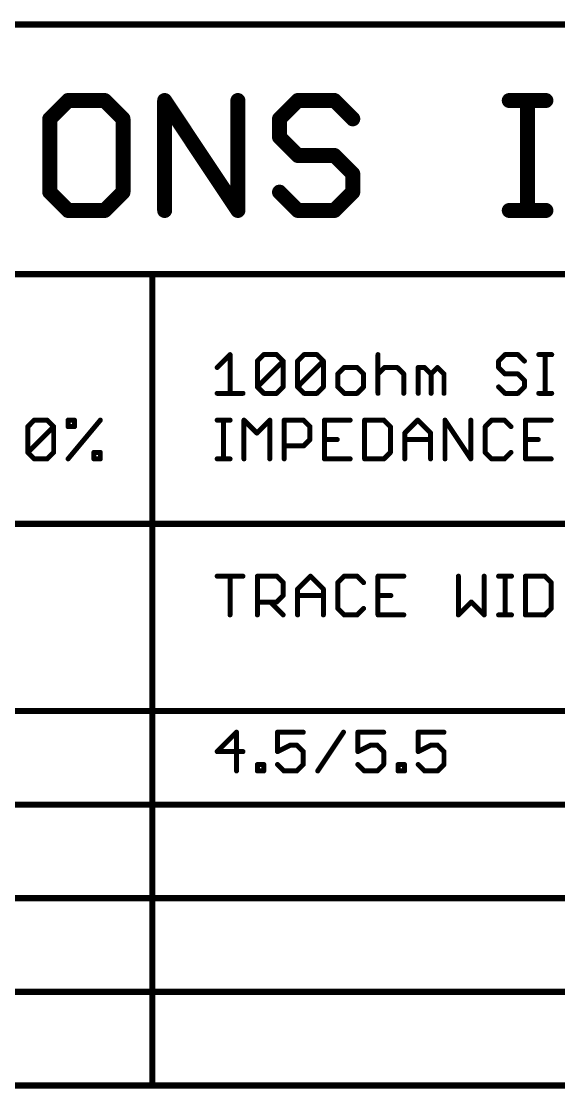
# Model space of a CAD drawing. Extents: x -51 to 158, y -52 to 51.
# Drawn here: x 133.22 to 144.16, y -50.23 to -28.51 of the extents above; entities that cross this region are included whole.
import ezdxf

# ---------------------------------------------------------------- set-up
doc = ezdxf.new("R2010")
doc.units = 0
doc.layers.add('25', color=253, linetype='CONTINUOUS')

msp = doc.modelspace()

# ---------------------------------------------------------------- linework, layer by layer
at = {"layer": '25'}
for points, const_width in [([(63.5, -28.575), (157.48, -28.575)], 0.127), ([(134.1754, -30.1225), (133.8025, -30.4953)], 0.3048), ([(134.9211, -30.1225), (134.1754, -30.1225)], 0.3048), ([(135.2939, -30.4953), (134.9211, -30.1225)], 0.3048), ([(136.1413, -32.3596), (136.1413, -30.1225)], 0.3048), ([(136.1413, -30.1225), (137.6327, -32.3596)], 0.3048), ([(137.6327, -32.3596), (137.6327, -30.1225)], 0.3048), ([(138.853, -30.1225), (138.4801, -30.4953)], 0.3048), ([(139.5987, -30.1225), (138.853, -30.1225)], 0.3048), ([(139.9715, -30.4953), (139.5987, -30.1225)], 0.3048), ([(143.1577, -30.1225), (143.9034, -30.1225)], 0.3048), ([(143.5306, -32.3596), (143.5306, -30.1225)], 0.3048), ([(133.8025, -30.4953), (133.8025, -31.9868)], 0.3048), ([(135.2939, -31.9868), (135.2939, -30.4953)], 0.3048), ([(138.4801, -30.4953), (138.4801, -30.8682)], 0.3048), ([(138.4801, -30.8682), (138.853, -31.241)], 0.3048), ([(138.853, -31.241), (139.5987, -31.241)], 0.3048), ([(139.5987, -31.241), (139.9715, -31.6139)], 0.3048), ([(139.9715, -31.6139), (139.9715, -31.9868)], 0.3048), ([(133.8025, -31.9868), (134.1754, -32.3596)], 0.3048), ([(134.9211, -32.3596), (135.2939, -31.9868)], 0.3048), ([(138.853, -32.3596), (138.4801, -31.9868)], 0.3048), ([(139.9715, -31.9868), (139.5987, -32.3596)], 0.3048), ([(134.1754, -32.3596), (134.9211, -32.3596)], 0.3048), ([(139.5987, -32.3596), (138.853, -32.3596)], 0.3048), ([(143.1577, -32.3596), (143.9034, -32.3596)], 0.3048), ([(113.665, -33.655), (135.89, -33.655)], 0.127), ([(135.89, -33.655), (157.48, -33.655)], 0.127), ([(135.89, -33.655), (135.89, -50.165)], 0.127), ([(137.2108, -35.5553), (137.4735, -35.2926)], 0.1016), ([(137.4735, -35.2926), (137.4735, -36.0807)], 0.1016), ([(138.0294, -35.424), (138.1607, -35.2926)], 0.1016), ([(138.0294, -35.9494), (138.0294, -35.424)], 0.1016), ([(138.0294, -35.9494), (138.5548, -35.424)], 0.1016), ([(138.1607, -35.2926), (138.4234, -35.2926)], 0.1016), ([(138.4234, -35.2926), (138.5548, -35.424)], 0.1016), ([(138.5548, -35.424), (138.5548, -35.9494)], 0.1016), ([(138.848, -35.424), (138.9793, -35.2926)], 0.1016), ([(138.848, -35.9494), (138.848, -35.424)], 0.1016), ([(138.848, -35.9494), (139.3733, -35.424)], 0.1016), ([(138.9793, -35.2926), (139.242, -35.2926)], 0.1016), ([(139.242, -35.2926), (139.3733, -35.424)], 0.1016), ([(139.3733, -35.424), (139.3733, -35.9494)], 0.1016), ([(140.4851, -35.2926), (140.4851, -36.0807)], 0.1016), ([(143.0722, -35.2926), (142.9408, -35.424)], 0.1016), ([(142.9408, -35.424), (142.9408, -35.5553)], 0.1016), ([(143.3349, -35.2926), (143.0722, -35.2926)], 0.1016), ([(143.4662, -35.424), (143.3349, -35.2926)], 0.1016), ([(143.7594, -35.2926), (144.0221, -35.2926)], 0.1016), ([(143.8908, -36.0807), (143.8908, -35.2926)], 0.1016), ([(139.7979, -35.5553), (139.6665, -35.6867)], 0.1016), ([(140.0606, -35.5553), (139.7979, -35.5553)], 0.1016), ([(140.1919, -35.6867), (140.0606, -35.5553)], 0.1016), ([(140.4851, -35.6867), (140.6165, -35.5553)], 0.1016), ([(140.6165, -35.5553), (140.8791, -35.5553)], 0.1016), ([(140.8791, -35.5553), (141.0105, -35.6867)], 0.1016), ([(141.3037, -36.0807), (141.3037, -35.5553)], 0.1016), ([(141.3037, -35.5553), (141.435, -35.5553)], 0.1016), ([(141.435, -35.5553), (141.5664, -35.6867)], 0.1016), ([(141.5664, -35.6867), (141.6977, -35.5553)], 0.1016), ([(141.6977, -35.5553), (141.8291, -35.6867)], 0.1016), ([(142.9408, -35.5553), (143.0722, -35.6867)], 0.1016), ([(139.6665, -35.6867), (139.6665, -35.9494)], 0.1016), ([(140.1919, -35.9494), (140.1919, -35.6867)], 0.1016), ([(141.0105, -35.6867), (141.0105, -36.0807)], 0.1016), ([(141.5664, -35.6867), (141.5664, -36.0807)], 0.1016), ([(141.8291, -35.6867), (141.8291, -36.0807)], 0.1016), ([(143.0722, -35.6867), (143.3349, -35.6867)], 0.1016), ([(143.3349, -35.6867), (143.4662, -35.818)], 0.1016), ([(143.4662, -35.818), (143.4662, -35.9494)], 0.1016), ([(137.2108, -36.0807), (137.7362, -36.0807)], 0.1016), ([(138.1607, -36.0807), (138.0294, -35.9494)], 0.1016), ([(138.4234, -36.0807), (138.1607, -36.0807)], 0.1016), ([(138.5548, -35.9494), (138.4234, -36.0807)], 0.1016), ([(138.9793, -36.0807), (138.848, -35.9494)], 0.1016), ([(139.242, -36.0807), (138.9793, -36.0807)], 0.1016), ([(139.3733, -35.9494), (139.242, -36.0807)], 0.1016), ([(139.6665, -35.9494), (139.7979, -36.0807)], 0.1016), ([(139.7979, -36.0807), (140.0606, -36.0807)], 0.1016), ([(140.0606, -36.0807), (140.1919, -35.9494)], 0.1016), ([(143.0722, -36.0807), (142.9408, -35.9494)], 0.1016), ([(143.3349, -36.0807), (143.0722, -36.0807)], 0.1016), ([(143.4662, -35.9494), (143.3349, -36.0807)], 0.1016), ([(143.7594, -36.0807), (144.0221, -36.0807)], 0.1016), ([(133.3567, -36.7575), (133.488, -36.6261)], 0.1016), ([(133.488, -36.6261), (133.7507, -36.6261)], 0.1016), ([(133.7507, -36.6261), (133.882, -36.7575)], 0.1016), ([(134.1752, -36.6261), (134.3066, -36.6261)], 0.1016), ([(134.1752, -36.7575), (134.1752, -36.6261)], 0.1016), ([(134.1752, -37.4142), (134.832, -36.6261)], 0.1016), ([(134.3066, -36.6261), (134.3066, -36.7575)], 0.1016), ([(137.2108, -36.6261), (137.4735, -36.6261)], 0.1016), ([(137.3421, -37.4142), (137.3421, -36.6261)], 0.1016), ([(137.7565, -37.4142), (137.7565, -36.6261)], 0.1016), ([(137.7565, -36.6261), (138.0192, -36.8888)], 0.1016), ([(138.0192, -36.8888), (138.2819, -36.6261)], 0.1016), ([(138.2819, -36.6261), (138.2819, -37.4142)], 0.1016), ([(138.5751, -37.4142), (138.5751, -36.6261)], 0.1016), ([(138.5751, -36.6261), (138.9691, -36.6261)], 0.1016), ([(138.9691, -36.6261), (139.1005, -36.7575)], 0.1016), ([(139.9191, -36.6261), (139.3937, -36.6261)], 0.1016), ([(139.3937, -36.6261), (139.3937, -37.4142)], 0.1016), ([(140.2123, -36.6261), (140.2123, -37.4142)], 0.1016), ([(140.6063, -36.6261), (140.2123, -36.6261)], 0.1016), ([(140.7376, -36.7575), (140.6063, -36.6261)], 0.1016), ([(141.0308, -36.8888), (141.2935, -36.6261)], 0.1016), ([(141.2935, -36.6261), (141.5562, -36.8888)], 0.1016), ([(141.8494, -37.4142), (141.8494, -36.6261)], 0.1016), ([(141.8494, -36.6261), (142.3748, -37.4142)], 0.1016), ([(142.3748, -37.4142), (142.3748, -36.6261)], 0.1016), ([(142.7993, -36.6261), (142.668, -36.7575)], 0.1016), ([(143.062, -36.6261), (142.7993, -36.6261)], 0.1016), ([(143.1934, -36.7575), (143.062, -36.6261)], 0.1016), ([(144.0119, -36.6261), (143.4866, -36.6261)], 0.1016), ([(143.4866, -36.6261), (143.4866, -37.4142)], 0.1016), ([(133.3567, -37.2829), (133.3567, -36.7575)], 0.1016), ([(133.3567, -37.2829), (133.882, -36.7575)], 0.1016), ([(133.882, -36.7575), (133.882, -37.2829)], 0.1016), ([(134.3066, -36.7575), (134.1752, -36.7575)], 0.1016), ([(139.1005, -36.7575), (139.1005, -37.0202)], 0.1016), ([(140.7376, -37.2829), (140.7376, -36.7575)], 0.1016), ([(141.0308, -37.4142), (141.0308, -36.8888)], 0.1016), ([(141.5562, -36.8888), (141.5562, -37.4142)], 0.1016), ([(142.668, -36.7575), (142.668, -37.2829)], 0.1016), ([(138.9691, -37.1515), (138.5751, -37.1515)], 0.1016), ([(139.1005, -37.0202), (138.9691, -37.1515)], 0.1016), ([(139.3937, -37.0202), (139.6564, -37.0202)], 0.1016), ([(141.0308, -37.0202), (141.5562, -37.0202)], 0.1016), ([(143.4866, -37.0202), (143.7493, -37.0202)], 0.1016), ([(133.488, -37.4142), (133.3567, -37.2829)], 0.1016), ([(133.882, -37.2829), (133.7507, -37.4142)], 0.1016), ([(134.7006, -37.4142), (134.7006, -37.2829)], 0.1016), ([(134.7006, -37.2829), (134.832, -37.2829)], 0.1016), ([(134.832, -37.2829), (134.832, -37.4142)], 0.1016), ([(140.6063, -37.4142), (140.7376, -37.2829)], 0.1016), ([(142.668, -37.2829), (142.7993, -37.4142)], 0.1016), ([(143.062, -37.4142), (143.1934, -37.2829)], 0.1016), ([(133.7507, -37.4142), (133.488, -37.4142)], 0.1016), ([(134.832, -37.4142), (134.7006, -37.4142)], 0.1016), ([(137.2108, -37.4142), (137.4735, -37.4142)], 0.1016), ([(139.3937, -37.4142), (139.9191, -37.4142)], 0.1016), ([(140.2123, -37.4142), (140.6063, -37.4142)], 0.1016), ([(142.7993, -37.4142), (143.062, -37.4142)], 0.1016), ([(143.4866, -37.4142), (144.0119, -37.4142)], 0.1016), ([(78.105, -38.735), (157.48, -38.735)], 0.127), ([(137.2108, -39.8011), (137.7362, -39.8011)], 0.1016), ([(137.4735, -40.5892), (137.4735, -39.8011)], 0.1016), ([(138.0294, -40.5892), (138.0294, -39.8011)], 0.1016), ([(138.0294, -39.8011), (138.4234, -39.8011)], 0.1016), ([(138.4234, -39.8011), (138.5548, -39.9325)], 0.1016), ([(138.5548, -39.9325), (138.5548, -40.1952)], 0.1016), ([(138.848, -40.0638), (139.1106, -39.8011)], 0.1016), ([(139.1106, -39.8011), (139.3733, -40.0638)], 0.1016), ([(139.7979, -39.8011), (139.6665, -39.9325)], 0.1016), ([(139.6665, -39.9325), (139.6665, -40.4579)], 0.1016), ([(140.0606, -39.8011), (139.7979, -39.8011)], 0.1016), ([(140.1919, -39.9325), (140.0606, -39.8011)], 0.1016), ([(141.0105, -39.8011), (140.4851, -39.8011)], 0.1016), ([(140.4851, -39.8011), (140.4851, -40.5892)], 0.1016), ([(142.1223, -39.8011), (142.1223, -40.5892)], 0.1016), ([(142.6476, -40.5892), (142.6476, -39.8011)], 0.1016), ([(142.9408, -39.8011), (143.2035, -39.8011)], 0.1016), ([(143.0722, -40.5892), (143.0722, -39.8011)], 0.1016), ([(143.4866, -39.8011), (143.4866, -40.5892)], 0.1016), ([(143.8806, -39.8011), (143.4866, -39.8011)], 0.1016), ([(144.0119, -39.9325), (143.8806, -39.8011)], 0.1016), ([(144.0119, -40.4579), (144.0119, -39.9325)], 0.1016), ([(138.5548, -40.1952), (138.4234, -40.3265)], 0.1016), ([(138.848, -40.5892), (138.848, -40.0638)], 0.1016), ([(138.848, -40.1952), (139.3733, -40.1952)], 0.1016), ([(139.3733, -40.0638), (139.3733, -40.5892)], 0.1016), ([(140.4851, -40.1952), (140.7478, -40.1952)], 0.1016), ([(138.4234, -40.3265), (138.0294, -40.3265)], 0.1016), ([(138.2921, -40.3265), (138.5548, -40.5892)], 0.1016), ([(142.1223, -40.5892), (142.385, -40.3265)], 0.1016), ([(142.385, -40.3265), (142.6476, -40.5892)], 0.1016), ([(139.6665, -40.4579), (139.7979, -40.5892)], 0.1016), ([(139.7979, -40.5892), (140.0606, -40.5892)], 0.1016), ([(140.0606, -40.5892), (140.1919, -40.4579)], 0.1016), ([(140.4851, -40.5892), (141.0105, -40.5892)], 0.1016), ([(142.9408, -40.5892), (143.2035, -40.5892)], 0.1016), ([(143.4866, -40.5892), (143.8806, -40.5892)], 0.1016), ([(143.8806, -40.5892), (144.0119, -40.4579)], 0.1016), ([(63.5, -42.545), (157.48, -42.545)], 0.127), ([(137.6048, -42.9761), (137.2108, -43.3702)], 0.1016), ([(137.6048, -43.7642), (137.6048, -42.9761)], 0.1016), ([(138.964, -42.9761), (138.4387, -42.9761)], 0.1016), ([(138.4387, -42.9761), (138.4387, -43.3702)], 0.1016), ([(139.2572, -43.7642), (139.7826, -42.9761)], 0.1016), ([(140.6012, -42.9761), (140.0758, -42.9761)], 0.1016), ([(140.0758, -42.9761), (140.0758, -43.3702)], 0.1016), ([(141.8291, -42.9761), (141.3037, -42.9761)], 0.1016), ([(141.3037, -42.9761), (141.3037, -43.3702)], 0.1016), ([(138.4387, -43.3702), (138.7014, -43.2388)], 0.1016), ([(138.7014, -43.2388), (138.8327, -43.2388)], 0.1016), ([(138.8327, -43.2388), (138.964, -43.3702)], 0.1016), ([(140.0758, -43.3702), (140.3385, -43.2388)], 0.1016), ([(140.3385, -43.2388), (140.4699, -43.2388)], 0.1016), ([(140.4699, -43.2388), (140.6012, -43.3702)], 0.1016), ([(141.3037, -43.3702), (141.5664, -43.2388)], 0.1016), ([(141.5664, -43.2388), (141.6977, -43.2388)], 0.1016), ([(141.6977, -43.2388), (141.8291, -43.3702)], 0.1016), ([(137.2108, -43.3702), (137.7362, -43.3702)], 0.1016), ([(138.964, -43.3702), (138.964, -43.6329)], 0.1016), ([(140.6012, -43.3702), (140.6012, -43.6329)], 0.1016), ([(141.8291, -43.3702), (141.8291, -43.6329)], 0.1016), ([(138.0294, -43.7642), (138.0294, -43.6329)], 0.1016), ([(138.0294, -43.6329), (138.1607, -43.6329)], 0.1016), ([(138.1607, -43.6329), (138.1607, -43.7642)], 0.1016), ([(138.57, -43.7642), (138.4387, -43.6329)], 0.1016), ([(138.964, -43.6329), (138.8327, -43.7642)], 0.1016), ([(140.2072, -43.7642), (140.0758, -43.6329)], 0.1016), ([(140.6012, -43.6329), (140.4699, -43.7642)], 0.1016), ([(140.8944, -43.7642), (140.8944, -43.6329)], 0.1016), ([(140.8944, -43.6329), (141.0257, -43.6329)], 0.1016), ([(141.0257, -43.6329), (141.0257, -43.7642)], 0.1016), ([(141.435, -43.7642), (141.3037, -43.6329)], 0.1016), ([(141.8291, -43.6329), (141.6977, -43.7642)], 0.1016), ([(138.1607, -43.7642), (138.0294, -43.7642)], 0.1016), ([(138.8327, -43.7642), (138.57, -43.7642)], 0.1016), ([(140.4699, -43.7642), (140.2072, -43.7642)], 0.1016), ([(141.0257, -43.7642), (140.8944, -43.7642)], 0.1016), ([(141.6977, -43.7642), (141.435, -43.7642)], 0.1016), ([(63.5, -44.45), (157.48, -44.45)], 0.127), ([(63.5, -46.355), (157.48, -46.355)], 0.127), ([(63.5, -48.26), (157.48, -48.26)], 0.127), ([(135.89, -50.165), (113.665, -50.165)], 0.127), ([(157.48, -50.165), (135.89, -50.165)], 0.127)]:
    msp.add_lwpolyline(points, dxfattribs=dict(at, const_width=const_width))
for points, const_width in [([(134.1754, -30.0463, 1), (134.1754, -30.1987)], 0.1524), ([(134.2292, -30.1764, 1), (134.1215, -30.0686)], 0.1524), ([(134.9749, -30.0686, 1), (134.8672, -30.1764)], 0.1524), ([(134.9211, -30.1987, 1), (134.9211, -30.0463)], 0.1524), ([(136.2175, -30.1225, 1), (136.0651, -30.1225)], 0.1524), ([(136.2047, -30.0802, 1), (136.0779, -30.1648)], 0.1524), ([(137.7089, -30.1225, 1), (137.5565, -30.1225)], 0.1524), ([(138.853, -30.0463, 1), (138.853, -30.1987)], 0.1524), ([(138.9068, -30.1764, 1), (138.7991, -30.0686)], 0.1524), ([(139.6525, -30.0686, 1), (139.5448, -30.1764)], 0.1524), ([(139.5987, -30.1987, 1), (139.5987, -30.0463)], 0.1524), ([(143.1577, -30.0463, 1), (143.1577, -30.1987)], 0.1524), ([(143.6068, -30.1225, 1), (143.4544, -30.1225)], 0.1524), ([(143.9034, -30.1987, 1), (143.9034, -30.0463)], 0.1524), ([(133.8787, -30.4953, 1), (133.7263, -30.4953)], 0.1524), ([(133.7486, -30.4415, 1), (133.8564, -30.5492)], 0.1524), ([(135.3701, -30.4953, 1), (135.2177, -30.4953)], 0.1524), ([(135.24, -30.5492, 1), (135.3478, -30.4415)], 0.1524), ([(138.5563, -30.4953, 1), (138.4039, -30.4953)], 0.1524), ([(138.4262, -30.4415, 1), (138.534, -30.5492)], 0.1524), ([(139.9176, -30.5492, 1), (140.0254, -30.4415)], 0.1524), ([(138.534, -30.8143, 1), (138.4262, -30.9221)], 0.1524), ([(138.4039, -30.8682, 1), (138.5563, -30.8682)], 0.1524), ([(138.853, -31.1648, 1), (138.853, -31.3172)], 0.1524), ([(138.7991, -31.2949, 1), (138.9068, -31.1872)], 0.1524), ([(139.6525, -31.1872, 1), (139.5448, -31.2949)], 0.1524), ([(139.5987, -31.3172, 1), (139.5987, -31.1648)], 0.1524), ([(140.0477, -31.6139, 1), (139.8953, -31.6139)], 0.1524), ([(139.9176, -31.6678, 1), (140.0254, -31.56)], 0.1524), ([(133.8564, -31.9329, 1), (133.7486, -32.0406)], 0.1524), ([(133.7263, -31.9868, 1), (133.8787, -31.9868)], 0.1524), ([(135.2177, -31.9868, 1), (135.3701, -31.9868)], 0.1524), ([(135.3478, -32.0406, 1), (135.24, -31.9329)], 0.1524), ([(138.534, -31.9329, 1), (138.4262, -32.0406)], 0.1524), ([(139.8953, -31.9868, 1), (140.0477, -31.9868)], 0.1524), ([(140.0254, -32.0406, 1), (139.9176, -31.9329)], 0.1524), ([(134.1754, -32.2834, 1), (134.1754, -32.4358)], 0.1524), ([(134.1215, -32.4135, 1), (134.2292, -32.3057)], 0.1524), ([(134.8672, -32.3057, 1), (134.9749, -32.4135)], 0.1524), ([(134.9211, -32.4358, 1), (134.9211, -32.2834)], 0.1524), ([(136.0651, -32.3596, 1), (136.2175, -32.3596)], 0.1524), ([(137.5565, -32.3596, 1), (137.7089, -32.3596)], 0.1524), ([(137.5693, -32.4019, 1), (137.6961, -32.3173)], 0.1524), ([(138.853, -32.2834, 1), (138.853, -32.4358)], 0.1524), ([(138.7991, -32.4135, 1), (138.9068, -32.3057)], 0.1524), ([(139.5448, -32.3057, 1), (139.6525, -32.4135)], 0.1524), ([(139.5987, -32.4358, 1), (139.5987, -32.2834)], 0.1524), ([(143.1577, -32.2834, 1), (143.1577, -32.4358)], 0.1524), ([(143.4544, -32.3596, 1), (143.6068, -32.3596)], 0.1524), ([(143.9034, -32.4358, 1), (143.9034, -32.2834)], 0.1524), ([(135.89, -33.6232, 1), (135.89, -33.6868)], 0.0635), ([(135.9218, -33.655, 1), (135.8583, -33.655)], 0.0635), ([(135.89, -33.6868, 1), (135.89, -33.6232)], 0.0635), ([(137.4989, -35.2926, 1), (137.4481, -35.2926)], 0.0508), ([(137.4915, -35.3106, 1), (137.4555, -35.2747)], 0.0508), ([(138.0548, -35.424, 1), (138.004, -35.424)], 0.0508), ([(138.0114, -35.406, 1), (138.0473, -35.4419)], 0.0508), ([(138.1607, -35.2672, 1), (138.1607, -35.318)], 0.0508), ([(138.1787, -35.3106, 1), (138.1428, -35.2747)], 0.0508), ([(138.4414, -35.2747, 1), (138.4055, -35.3106)], 0.0508), ([(138.4234, -35.318, 1), (138.4234, -35.2672)], 0.0508), ([(138.5802, -35.424, 1), (138.5294, -35.424)], 0.0508), ([(138.5727, -35.4419, 1), (138.5368, -35.406)], 0.0508), ([(138.5368, -35.4419, 1), (138.5727, -35.406)], 0.0508), ([(138.8734, -35.424, 1), (138.8226, -35.424)], 0.0508), ([(138.83, -35.406, 1), (138.8659, -35.4419)], 0.0508), ([(138.9793, -35.2672, 1), (138.9793, -35.318)], 0.0508), ([(138.9973, -35.3106, 1), (138.9613, -35.2747)], 0.0508), ([(139.26, -35.2747, 1), (139.224, -35.3106)], 0.0508), ([(139.242, -35.318, 1), (139.242, -35.2672)], 0.0508), ([(139.3987, -35.424, 1), (139.3479, -35.424)], 0.0508), ([(139.3913, -35.4419, 1), (139.3554, -35.406)], 0.0508), ([(139.3554, -35.4419, 1), (139.3913, -35.406)], 0.0508), ([(140.5105, -35.2926, 1), (140.4597, -35.2926)], 0.0508), ([(142.9662, -35.424, 1), (142.9154, -35.424)], 0.0508), ([(142.9229, -35.406, 1), (142.9588, -35.4419)], 0.0508), ([(143.0722, -35.2672, 1), (143.0722, -35.318)], 0.0508), ([(143.0902, -35.3106, 1), (143.0542, -35.2747)], 0.0508), ([(143.3528, -35.2747, 1), (143.3169, -35.3106)], 0.0508), ([(143.3349, -35.318, 1), (143.3349, -35.2672)], 0.0508), ([(143.4483, -35.4419, 1), (143.4842, -35.406)], 0.0508), ([(143.7594, -35.2672, 1), (143.7594, -35.318)], 0.0508), ([(143.9162, -35.2926, 1), (143.8654, -35.2926)], 0.0508), ([(144.0221, -35.318, 1), (144.0221, -35.2672)], 0.0508), ([(137.1928, -35.5374, 1), (137.2288, -35.5733)], 0.0508), ([(139.7979, -35.5299, 1), (139.7979, -35.5807)], 0.0508), ([(139.8158, -35.5733, 1), (139.7799, -35.5374)], 0.0508), ([(140.0785, -35.5374, 1), (140.0426, -35.5733)], 0.0508), ([(140.0606, -35.5807, 1), (140.0606, -35.5299)], 0.0508), ([(140.6165, -35.5299, 1), (140.6165, -35.5807)], 0.0508), ([(140.6344, -35.5733, 1), (140.5985, -35.5374)], 0.0508), ([(140.8971, -35.5374, 1), (140.8612, -35.5733)], 0.0508), ([(140.8791, -35.5807, 1), (140.8791, -35.5299)], 0.0508), ([(141.3291, -35.5553, 1), (141.2783, -35.5553)], 0.0508), ([(141.3037, -35.5299, 1), (141.3037, -35.5807)], 0.0508), ([(141.453, -35.5374, 1), (141.4171, -35.5733)], 0.0508), ([(141.435, -35.5807, 1), (141.435, -35.5299)], 0.0508), ([(141.7157, -35.5374, 1), (141.6798, -35.5733)], 0.0508), ([(141.7157, -35.5733, 1), (141.6798, -35.5374)], 0.0508), ([(142.9154, -35.5553, 1), (142.9662, -35.5553)], 0.0508), ([(142.9588, -35.5374, 1), (142.9229, -35.5733)], 0.0508), ([(139.6919, -35.6867, 1), (139.6411, -35.6867)], 0.0508), ([(139.6486, -35.6687, 1), (139.6845, -35.7046)], 0.0508), ([(140.2173, -35.6867, 1), (140.1665, -35.6867)], 0.0508), ([(140.174, -35.7046, 1), (140.2099, -35.6687)], 0.0508), ([(140.4672, -35.6687, 1), (140.5031, -35.7046)], 0.0508), ([(141.0359, -35.6867, 1), (140.9851, -35.6867)], 0.0508), ([(140.9925, -35.7046, 1), (141.0285, -35.6687)], 0.0508), ([(141.5918, -35.6867, 1), (141.541, -35.6867)], 0.0508), ([(141.5484, -35.6687, 1), (141.5843, -35.7046)], 0.0508), ([(141.5484, -35.7046, 1), (141.5843, -35.6687)], 0.0508), ([(141.8545, -35.6867, 1), (141.8037, -35.6867)], 0.0508), ([(141.8111, -35.7046, 1), (141.847, -35.6687)], 0.0508), ([(143.0722, -35.6613, 1), (143.0722, -35.7121)], 0.0508), ([(143.0542, -35.7046, 1), (143.0902, -35.6687)], 0.0508), ([(143.3528, -35.6687, 1), (143.3169, -35.7046)], 0.0508), ([(143.3349, -35.7121, 1), (143.3349, -35.6613)], 0.0508), ([(143.4916, -35.818, 1), (143.4408, -35.818)], 0.0508), ([(143.4483, -35.836, 1), (143.4842, -35.8)], 0.0508), ([(137.2108, -36.0553, 1), (137.2108, -36.1061)], 0.0508), ([(137.7362, -36.1061, 1), (137.7362, -36.0553)], 0.0508), ([(138.0473, -35.9314, 1), (138.0114, -35.9673)], 0.0508), ([(138.0114, -35.9314, 1), (138.0473, -35.9673)], 0.0508), ([(138.004, -35.9494, 1), (138.0548, -35.9494)], 0.0508), ([(138.1607, -36.0553, 1), (138.1607, -36.1061)], 0.0508), ([(138.1428, -36.0987, 1), (138.1787, -36.0627)], 0.0508), ([(138.4055, -36.0627, 1), (138.4414, -36.0987)], 0.0508), ([(138.4234, -36.1061, 1), (138.4234, -36.0553)], 0.0508), ([(138.5294, -35.9494, 1), (138.5802, -35.9494)], 0.0508), ([(138.5727, -35.9673, 1), (138.5368, -35.9314)], 0.0508), ([(138.8659, -35.9314, 1), (138.83, -35.9673)], 0.0508), ([(138.83, -35.9314, 1), (138.8659, -35.9673)], 0.0508), ([(138.8226, -35.9494, 1), (138.8734, -35.9494)], 0.0508), ([(138.9793, -36.0553, 1), (138.9793, -36.1061)], 0.0508), ([(138.9613, -36.0987, 1), (138.9973, -36.0627)], 0.0508), ([(139.224, -36.0627, 1), (139.26, -36.0987)], 0.0508), ([(139.242, -36.1061, 1), (139.242, -36.0553)], 0.0508), ([(139.3479, -35.9494, 1), (139.3987, -35.9494)], 0.0508), ([(139.3913, -35.9673, 1), (139.3554, -35.9314)], 0.0508), ([(139.6411, -35.9494, 1), (139.6919, -35.9494)], 0.0508), ([(139.6845, -35.9314, 1), (139.6486, -35.9673)], 0.0508), ([(139.7979, -36.0553, 1), (139.7979, -36.1061)], 0.0508), ([(139.7799, -36.0987, 1), (139.8158, -36.0627)], 0.0508), ([(140.0426, -36.0627, 1), (140.0785, -36.0987)], 0.0508), ([(140.0606, -36.1061, 1), (140.0606, -36.0553)], 0.0508), ([(140.1665, -35.9494, 1), (140.2173, -35.9494)], 0.0508), ([(140.2099, -35.9673, 1), (140.174, -35.9314)], 0.0508), ([(142.9588, -35.9314, 1), (142.9229, -35.9673)], 0.0508), ([(143.0722, -36.0553, 1), (143.0722, -36.1061)], 0.0508), ([(143.0542, -36.0987, 1), (143.0902, -36.0627)], 0.0508), ([(143.3169, -36.0627, 1), (143.3528, -36.0987)], 0.0508), ([(143.3349, -36.1061, 1), (143.3349, -36.0553)], 0.0508), ([(143.4408, -35.9494, 1), (143.4916, -35.9494)], 0.0508), ([(143.4842, -35.9673, 1), (143.4483, -35.9314)], 0.0508), ([(143.7594, -36.0553, 1), (143.7594, -36.1061)], 0.0508), ([(144.0221, -36.1061, 1), (144.0221, -36.0553)], 0.0508), ([(137.4481, -36.0807, 1), (137.4989, -36.0807)], 0.0508), ([(140.4597, -36.0807, 1), (140.5105, -36.0807)], 0.0508), ([(140.9851, -36.0807, 1), (141.0359, -36.0807)], 0.0508), ([(141.2783, -36.0807, 1), (141.3291, -36.0807)], 0.0508), ([(141.541, -36.0807, 1), (141.5918, -36.0807)], 0.0508), ([(141.8037, -36.0807, 1), (141.8545, -36.0807)], 0.0508), ([(143.8654, -36.0807, 1), (143.9162, -36.0807)], 0.0508), ([(133.488, -36.6007, 1), (133.488, -36.6515)], 0.0508), ([(133.506, -36.6441, 1), (133.47, -36.6082)], 0.0508), ([(133.7687, -36.6082, 1), (133.7327, -36.6441)], 0.0508), ([(133.7507, -36.6515, 1), (133.7507, -36.6007)], 0.0508), ([(134.1752, -36.6007, 1), (134.1752, -36.6515)], 0.0508), ([(134.2006, -36.6261, 1), (134.1498, -36.6261)], 0.0508), ([(134.332, -36.6261, 1), (134.2812, -36.6261)], 0.0508), ([(134.3066, -36.6515, 1), (134.3066, -36.6007)], 0.0508), ([(134.8515, -36.6424, 1), (134.8124, -36.6099)], 0.0508), ([(137.2108, -36.6007, 1), (137.2108, -36.6515)], 0.0508), ([(137.3675, -36.6261, 1), (137.3167, -36.6261)], 0.0508), ([(137.4735, -36.6515, 1), (137.4735, -36.6007)], 0.0508), ([(137.7819, -36.6261, 1), (137.7311, -36.6261)], 0.0508), ([(137.7745, -36.6082, 1), (137.7386, -36.6441)], 0.0508), ([(138.3073, -36.6261, 1), (138.2565, -36.6261)], 0.0508), ([(138.2999, -36.6441, 1), (138.2639, -36.6082)], 0.0508), ([(138.6005, -36.6261, 1), (138.5497, -36.6261)], 0.0508), ([(138.5751, -36.6007, 1), (138.5751, -36.6515)], 0.0508), ([(138.9871, -36.6082, 1), (138.9512, -36.6441)], 0.0508), ([(138.9691, -36.6515, 1), (138.9691, -36.6007)], 0.0508), ([(139.3937, -36.6007, 1), (139.3937, -36.6515)], 0.0508), ([(139.4191, -36.6261, 1), (139.3683, -36.6261)], 0.0508), ([(139.9191, -36.6515, 1), (139.9191, -36.6007)], 0.0508), ([(140.2377, -36.6261, 1), (140.1869, -36.6261)], 0.0508), ([(140.2123, -36.6007, 1), (140.2123, -36.6515)], 0.0508), ([(140.6242, -36.6082, 1), (140.5883, -36.6441)], 0.0508), ([(140.6063, -36.6515, 1), (140.6063, -36.6007)], 0.0508), ([(141.3115, -36.6082, 1), (141.2756, -36.6441)], 0.0508), ([(141.3115, -36.6441, 1), (141.2756, -36.6082)], 0.0508), ([(141.8748, -36.6261, 1), (141.824, -36.6261)], 0.0508), ([(141.8705, -36.612, 1), (141.8283, -36.6402)], 0.0508), ([(142.4002, -36.6261, 1), (142.3494, -36.6261)], 0.0508), ([(142.7993, -36.6007, 1), (142.7993, -36.6515)], 0.0508), ([(142.8173, -36.6441, 1), (142.7814, -36.6082)], 0.0508), ([(143.08, -36.6082, 1), (143.0441, -36.6441)], 0.0508), ([(143.062, -36.6515, 1), (143.062, -36.6007)], 0.0508), ([(143.4866, -36.6007, 1), (143.4866, -36.6515)], 0.0508), ([(143.512, -36.6261, 1), (143.4612, -36.6261)], 0.0508), ([(144.0119, -36.6515, 1), (144.0119, -36.6007)], 0.0508), ([(133.3821, -36.7575, 1), (133.3313, -36.7575)], 0.0508), ([(133.3387, -36.7395, 1), (133.3746, -36.7754)], 0.0508), ([(133.9074, -36.7575, 1), (133.8566, -36.7575)], 0.0508), ([(133.9, -36.7754, 1), (133.8641, -36.7395)], 0.0508), ([(133.8641, -36.7754, 1), (133.9, -36.7395)], 0.0508), ([(134.1752, -36.7321, 1), (134.1752, -36.7829)], 0.0508), ([(134.1498, -36.7575, 1), (134.2006, -36.7575)], 0.0508), ([(134.2812, -36.7575, 1), (134.332, -36.7575)], 0.0508), ([(134.3066, -36.7829, 1), (134.3066, -36.7321)], 0.0508), ([(138.0012, -36.8709, 1), (138.0372, -36.9068)], 0.0508), ([(138.0012, -36.9068, 1), (138.0372, -36.8709)], 0.0508), ([(139.1259, -36.7575, 1), (139.0751, -36.7575)], 0.0508), ([(139.0825, -36.7754, 1), (139.1184, -36.7395)], 0.0508), ([(140.763, -36.7575, 1), (140.7122, -36.7575)], 0.0508), ([(140.7197, -36.7754, 1), (140.7556, -36.7395)], 0.0508), ([(141.0562, -36.8888, 1), (141.0054, -36.8888)], 0.0508), ([(141.0129, -36.8709, 1), (141.0488, -36.9068)], 0.0508), ([(141.5816, -36.8888, 1), (141.5308, -36.8888)], 0.0508), ([(141.5383, -36.9068, 1), (141.5742, -36.8709)], 0.0508), ([(142.6934, -36.7575, 1), (142.6426, -36.7575)], 0.0508), ([(142.65, -36.7395, 1), (142.6859, -36.7754)], 0.0508), ([(143.1754, -36.7754, 1), (143.2113, -36.7395)], 0.0508), ([(138.5751, -37.1261, 1), (138.5751, -37.1769)], 0.0508), ([(138.9512, -37.1335, 1), (138.9871, -37.1695)], 0.0508), ([(138.9691, -37.1769, 1), (138.9691, -37.1261)], 0.0508), ([(139.0751, -37.0202, 1), (139.1259, -37.0202)], 0.0508), ([(139.1184, -37.0381, 1), (139.0825, -37.0022)], 0.0508), ([(139.3937, -36.9948, 1), (139.3937, -37.0456)], 0.0508), ([(139.6564, -37.0456, 1), (139.6564, -36.9948)], 0.0508), ([(141.0308, -36.9948, 1), (141.0308, -37.0456)], 0.0508), ([(141.5562, -37.0456, 1), (141.5562, -36.9948)], 0.0508), ([(143.4866, -36.9948, 1), (143.4866, -37.0456)], 0.0508), ([(143.7493, -37.0456, 1), (143.7493, -36.9948)], 0.0508), ([(133.3746, -37.2649, 1), (133.3387, -37.3008)], 0.0508), ([(133.3387, -37.2649, 1), (133.3746, -37.3008)], 0.0508), ([(133.3313, -37.2829, 1), (133.3821, -37.2829)], 0.0508), ([(133.8566, -37.2829, 1), (133.9074, -37.2829)], 0.0508), ([(133.9, -37.3008, 1), (133.8641, -37.2649)], 0.0508), ([(134.726, -37.2829, 1), (134.6752, -37.2829)], 0.0508), ([(134.7006, -37.2575, 1), (134.7006, -37.3083)], 0.0508), ([(134.8574, -37.2829, 1), (134.8066, -37.2829)], 0.0508), ([(134.832, -37.3083, 1), (134.832, -37.2575)], 0.0508), ([(140.7122, -37.2829, 1), (140.763, -37.2829)], 0.0508), ([(140.7556, -37.3008, 1), (140.7197, -37.2649)], 0.0508), ([(142.6859, -37.2649, 1), (142.65, -37.3008)], 0.0508), ([(142.6426, -37.2829, 1), (142.6934, -37.2829)], 0.0508), ([(143.2113, -37.3008, 1), (143.1754, -37.2649)], 0.0508), ([(133.488, -37.3888, 1), (133.488, -37.4396)], 0.0508), ([(133.47, -37.4322, 1), (133.506, -37.3962)], 0.0508), ([(133.7327, -37.3962, 1), (133.7687, -37.4322)], 0.0508), ([(133.7507, -37.4396, 1), (133.7507, -37.3888)], 0.0508), ([(134.1557, -37.3979, 1), (134.1948, -37.4305)], 0.0508), ([(134.7006, -37.3888, 1), (134.7006, -37.4396)], 0.0508), ([(134.6752, -37.4142, 1), (134.726, -37.4142)], 0.0508), ([(134.8066, -37.4142, 1), (134.8574, -37.4142)], 0.0508), ([(134.832, -37.4396, 1), (134.832, -37.3888)], 0.0508), ([(137.2108, -37.3888, 1), (137.2108, -37.4396)], 0.0508), ([(137.3167, -37.4142, 1), (137.3675, -37.4142)], 0.0508), ([(137.4735, -37.4396, 1), (137.4735, -37.3888)], 0.0508), ([(137.7311, -37.4142, 1), (137.7819, -37.4142)], 0.0508), ([(138.2565, -37.4142, 1), (138.3073, -37.4142)], 0.0508), ([(138.5497, -37.4142, 1), (138.6005, -37.4142)], 0.0508), ([(139.3937, -37.3888, 1), (139.3937, -37.4396)], 0.0508), ([(139.3683, -37.4142, 1), (139.4191, -37.4142)], 0.0508), ([(139.9191, -37.4396, 1), (139.9191, -37.3888)], 0.0508), ([(140.2123, -37.3888, 1), (140.2123, -37.4396)], 0.0508), ([(140.1869, -37.4142, 1), (140.2377, -37.4142)], 0.0508), ([(140.5883, -37.3962, 1), (140.6242, -37.4322)], 0.0508), ([(140.6063, -37.4396, 1), (140.6063, -37.3888)], 0.0508), ([(141.0054, -37.4142, 1), (141.0562, -37.4142)], 0.0508), ([(141.5308, -37.4142, 1), (141.5816, -37.4142)], 0.0508), ([(141.824, -37.4142, 1), (141.8748, -37.4142)], 0.0508), ([(142.3494, -37.4142, 1), (142.4002, -37.4142)], 0.0508), ([(142.3537, -37.4283, 1), (142.3959, -37.4001)], 0.0508), ([(142.7993, -37.3888, 1), (142.7993, -37.4396)], 0.0508), ([(142.7814, -37.4322, 1), (142.8173, -37.3962)], 0.0508), ([(143.0441, -37.3962, 1), (143.08, -37.4322)], 0.0508), ([(143.062, -37.4396, 1), (143.062, -37.3888)], 0.0508), ([(143.4866, -37.3888, 1), (143.4866, -37.4396)], 0.0508), ([(143.4612, -37.4142, 1), (143.512, -37.4142)], 0.0508), ([(144.0119, -37.4396, 1), (144.0119, -37.3888)], 0.0508), ([(137.2108, -39.7757, 1), (137.2108, -39.8265)], 0.0508), ([(137.4989, -39.8011, 1), (137.4481, -39.8011)], 0.0508), ([(137.7362, -39.8265, 1), (137.7362, -39.7757)], 0.0508), ([(138.0548, -39.8011, 1), (138.004, -39.8011)], 0.0508), ([(138.0294, -39.7757, 1), (138.0294, -39.8265)], 0.0508), ([(138.4414, -39.7832, 1), (138.4055, -39.8191)], 0.0508), ([(138.4234, -39.8265, 1), (138.4234, -39.7757)], 0.0508), ([(138.5802, -39.9325, 1), (138.5294, -39.9325)], 0.0508), ([(138.5368, -39.9504, 1), (138.5727, -39.9145)], 0.0508), ([(139.1286, -39.7832, 1), (139.0927, -39.8191)], 0.0508), ([(139.1286, -39.8191, 1), (139.0927, -39.7832)], 0.0508), ([(139.6919, -39.9325, 1), (139.6411, -39.9325)], 0.0508), ([(139.6486, -39.9145, 1), (139.6845, -39.9504)], 0.0508), ([(139.7979, -39.7757, 1), (139.7979, -39.8265)], 0.0508), ([(139.8158, -39.8191, 1), (139.7799, -39.7832)], 0.0508), ([(140.0785, -39.7832, 1), (140.0426, -39.8191)], 0.0508), ([(140.0606, -39.8265, 1), (140.0606, -39.7757)], 0.0508), ([(140.174, -39.9504, 1), (140.2099, -39.9145)], 0.0508), ([(140.4851, -39.7757, 1), (140.4851, -39.8265)], 0.0508), ([(140.5105, -39.8011, 1), (140.4597, -39.8011)], 0.0508), ([(141.0105, -39.8265, 1), (141.0105, -39.7757)], 0.0508), ([(142.1477, -39.8011, 1), (142.0969, -39.8011)], 0.0508), ([(142.673, -39.8011, 1), (142.6223, -39.8011)], 0.0508), ([(142.9408, -39.7757, 1), (142.9408, -39.8265)], 0.0508), ([(143.0976, -39.8011, 1), (143.0468, -39.8011)], 0.0508), ([(143.2035, -39.8265, 1), (143.2035, -39.7757)], 0.0508), ([(143.512, -39.8011, 1), (143.4612, -39.8011)], 0.0508), ([(143.4866, -39.7757, 1), (143.4866, -39.8265)], 0.0508), ([(143.8986, -39.7832, 1), (143.8626, -39.8191)], 0.0508), ([(143.8806, -39.8265, 1), (143.8806, -39.7757)], 0.0508), ([(144.0373, -39.9325, 1), (143.9865, -39.9325)], 0.0508), ([(143.994, -39.9504, 1), (144.0299, -39.9145)], 0.0508), ([(138.5294, -40.1952, 1), (138.5802, -40.1952)], 0.0508), ([(138.5727, -40.2131, 1), (138.5368, -40.1772)], 0.0508), ([(138.8734, -40.0638, 1), (138.8226, -40.0638)], 0.0508), ([(138.83, -40.0459, 1), (138.8659, -40.0818)], 0.0508), ([(138.848, -40.1698, 1), (138.848, -40.2206)], 0.0508), ([(139.3987, -40.0638, 1), (139.3479, -40.0638)], 0.0508), ([(139.3554, -40.0818, 1), (139.3913, -40.0459)], 0.0508), ([(139.3733, -40.2206, 1), (139.3733, -40.1698)], 0.0508), ([(140.4851, -40.1698, 1), (140.4851, -40.2206)], 0.0508), ([(140.7478, -40.2206, 1), (140.7478, -40.1698)], 0.0508), ([(138.0294, -40.3011, 1), (138.0294, -40.3519)], 0.0508), ([(138.31, -40.3085, 1), (138.2741, -40.3445)], 0.0508), ([(138.4055, -40.3085, 1), (138.4414, -40.3445)], 0.0508), ([(138.4234, -40.3519, 1), (138.4234, -40.3011)], 0.0508), ([(142.4029, -40.3085, 1), (142.367, -40.3445)], 0.0508), ([(142.4029, -40.3445, 1), (142.367, -40.3085)], 0.0508), ([(137.4481, -40.5892, 1), (137.4989, -40.5892)], 0.0508), ([(138.004, -40.5892, 1), (138.0548, -40.5892)], 0.0508), ([(138.5368, -40.6072, 1), (138.5727, -40.5712)], 0.0508), ([(138.8226, -40.5892, 1), (138.8734, -40.5892)], 0.0508), ([(139.3479, -40.5892, 1), (139.3987, -40.5892)], 0.0508), ([(139.6411, -40.4579, 1), (139.6919, -40.4579)], 0.0508), ([(139.6845, -40.4399, 1), (139.6486, -40.4758)], 0.0508), ([(139.7979, -40.5638, 1), (139.7979, -40.6146)], 0.0508), ([(139.7799, -40.6072, 1), (139.8158, -40.5712)], 0.0508), ([(140.0426, -40.5712, 1), (140.0785, -40.6072)], 0.0508), ([(140.0606, -40.6146, 1), (140.0606, -40.5638)], 0.0508), ([(140.2099, -40.4758, 1), (140.174, -40.4399)], 0.0508), ([(140.4851, -40.5638, 1), (140.4851, -40.6146)], 0.0508), ([(140.4597, -40.5892, 1), (140.5105, -40.5892)], 0.0508), ([(141.0105, -40.6146, 1), (141.0105, -40.5638)], 0.0508), ([(142.1043, -40.5712, 1), (142.1402, -40.6072)], 0.0508), ([(142.0969, -40.5892, 1), (142.1477, -40.5892)], 0.0508), ([(142.6223, -40.5892, 1), (142.673, -40.5892)], 0.0508), ([(142.6297, -40.6072, 1), (142.6656, -40.5712)], 0.0508), ([(142.9408, -40.5638, 1), (142.9408, -40.6146)], 0.0508), ([(143.0468, -40.5892, 1), (143.0976, -40.5892)], 0.0508), ([(143.2035, -40.6146, 1), (143.2035, -40.5638)], 0.0508), ([(143.4866, -40.5638, 1), (143.4866, -40.6146)], 0.0508), ([(143.4612, -40.5892, 1), (143.512, -40.5892)], 0.0508), ([(143.8626, -40.5712, 1), (143.8986, -40.6072)], 0.0508), ([(143.8806, -40.6146, 1), (143.8806, -40.5638)], 0.0508), ([(143.9865, -40.4579, 1), (144.0373, -40.4579)], 0.0508), ([(144.0299, -40.4758, 1), (143.994, -40.4399)], 0.0508), ([(137.6302, -42.9761, 1), (137.5794, -42.9761)], 0.0508), ([(137.6228, -42.9941, 1), (137.5869, -42.9582)], 0.0508), ([(138.4387, -42.9507, 1), (138.4387, -43.0015)], 0.0508), ([(138.4641, -42.9761, 1), (138.4133, -42.9761)], 0.0508), ([(138.964, -43.0015, 1), (138.964, -42.9507)], 0.0508), ([(139.8038, -42.9902, 1), (139.7615, -42.962)], 0.0508), ([(140.0758, -42.9507, 1), (140.0758, -43.0015)], 0.0508), ([(140.1012, -42.9761, 1), (140.0504, -42.9761)], 0.0508), ([(140.6012, -43.0015, 1), (140.6012, -42.9507)], 0.0508), ([(141.3037, -42.9507, 1), (141.3037, -43.0015)], 0.0508), ([(141.3291, -42.9761, 1), (141.2783, -42.9761)], 0.0508), ([(141.8291, -43.0015, 1), (141.8291, -42.9507)], 0.0508), ([(138.7014, -43.2134, 1), (138.7014, -43.2642)], 0.0508), ([(138.7127, -43.2615, 1), (138.69, -43.2161)], 0.0508), ([(138.8507, -43.2209, 1), (138.8147, -43.2568)], 0.0508), ([(138.8327, -43.2642, 1), (138.8327, -43.2134)], 0.0508), ([(140.3385, -43.2134, 1), (140.3385, -43.2642)], 0.0508), ([(140.3499, -43.2615, 1), (140.3272, -43.2161)], 0.0508), ([(140.4878, -43.2209, 1), (140.4519, -43.2568)], 0.0508), ([(140.4699, -43.2642, 1), (140.4699, -43.2134)], 0.0508), ([(141.5664, -43.2134, 1), (141.5664, -43.2642)], 0.0508), ([(141.5777, -43.2615, 1), (141.555, -43.2161)], 0.0508), ([(141.7157, -43.2209, 1), (141.6798, -43.2568)], 0.0508), ([(141.6977, -43.2642, 1), (141.6977, -43.2134)], 0.0508), ([(137.2108, -43.3448, 1), (137.2108, -43.3956)], 0.0508), ([(137.1928, -43.3522, 1), (137.2288, -43.3881)], 0.0508), ([(137.7362, -43.3956, 1), (137.7362, -43.3448)], 0.0508), ([(138.4273, -43.3474, 1), (138.45, -43.3929)], 0.0508), ([(138.4133, -43.3702, 1), (138.4641, -43.3702)], 0.0508), ([(138.9894, -43.3702, 1), (138.9386, -43.3702)], 0.0508), ([(138.9461, -43.3881, 1), (138.982, -43.3522)], 0.0508), ([(140.0645, -43.3474, 1), (140.0872, -43.3929)], 0.0508), ([(140.0504, -43.3702, 1), (140.1012, -43.3702)], 0.0508), ([(140.6266, -43.3702, 1), (140.5758, -43.3702)], 0.0508), ([(140.5832, -43.3881, 1), (140.6192, -43.3522)], 0.0508), ([(141.2923, -43.3474, 1), (141.315, -43.3929)], 0.0508), ([(141.2783, -43.3702, 1), (141.3291, -43.3702)], 0.0508), ([(141.8545, -43.3702, 1), (141.8037, -43.3702)], 0.0508), ([(141.8111, -43.3881, 1), (141.847, -43.3522)], 0.0508), ([(138.0548, -43.6329, 1), (138.004, -43.6329)], 0.0508), ([(138.0294, -43.6075, 1), (138.0294, -43.6583)], 0.0508), ([(138.1861, -43.6329, 1), (138.1353, -43.6329)], 0.0508), ([(138.1607, -43.6583, 1), (138.1607, -43.6075)], 0.0508), ([(138.4566, -43.6149, 1), (138.4207, -43.6508)], 0.0508), ([(138.9386, -43.6329, 1), (138.9894, -43.6329)], 0.0508), ([(138.982, -43.6508, 1), (138.9461, -43.6149)], 0.0508), ([(140.0938, -43.6149, 1), (140.0579, -43.6508)], 0.0508), ([(140.5758, -43.6329, 1), (140.6266, -43.6329)], 0.0508), ([(140.6192, -43.6508, 1), (140.5832, -43.6149)], 0.0508), ([(140.9198, -43.6329, 1), (140.869, -43.6329)], 0.0508), ([(140.8944, -43.6075, 1), (140.8944, -43.6583)], 0.0508), ([(141.0511, -43.6329, 1), (141.0003, -43.6329)], 0.0508), ([(141.0257, -43.6583, 1), (141.0257, -43.6075)], 0.0508), ([(141.3216, -43.6149, 1), (141.2857, -43.6508)], 0.0508), ([(141.8037, -43.6329, 1), (141.8545, -43.6329)], 0.0508), ([(141.847, -43.6508, 1), (141.8111, -43.6149)], 0.0508), ([(137.5794, -43.7642, 1), (137.6302, -43.7642)], 0.0508), ([(138.0294, -43.7388, 1), (138.0294, -43.7896)], 0.0508), ([(138.004, -43.7642, 1), (138.0548, -43.7642)], 0.0508), ([(138.1353, -43.7642, 1), (138.1861, -43.7642)], 0.0508), ([(138.1607, -43.7896, 1), (138.1607, -43.7388)], 0.0508), ([(138.57, -43.7388, 1), (138.57, -43.7896)], 0.0508), ([(138.552, -43.7822, 1), (138.588, -43.7462)], 0.0508), ([(138.8147, -43.7462, 1), (138.8507, -43.7822)], 0.0508), ([(138.8327, -43.7896, 1), (138.8327, -43.7388)], 0.0508), ([(139.2361, -43.7501, 1), (139.2784, -43.7783)], 0.0508), ([(140.2072, -43.7388, 1), (140.2072, -43.7896)], 0.0508), ([(140.1892, -43.7822, 1), (140.2251, -43.7462)], 0.0508), ([(140.4519, -43.7462, 1), (140.4878, -43.7822)], 0.0508), ([(140.4699, -43.7896, 1), (140.4699, -43.7388)], 0.0508), ([(140.8944, -43.7388, 1), (140.8944, -43.7896)], 0.0508), ([(140.869, -43.7642, 1), (140.9198, -43.7642)], 0.0508), ([(141.0003, -43.7642, 1), (141.0511, -43.7642)], 0.0508), ([(141.0257, -43.7896, 1), (141.0257, -43.7388)], 0.0508), ([(141.435, -43.7388, 1), (141.435, -43.7896)], 0.0508), ([(141.4171, -43.7822, 1), (141.453, -43.7462)], 0.0508), ([(141.6798, -43.7462, 1), (141.7157, -43.7822)], 0.0508), ([(141.6977, -43.7896, 1), (141.6977, -43.7388)], 0.0508), ([(135.89, -50.1332, 1), (135.89, -50.1968)], 0.0635), ([(135.8583, -50.165, 1), (135.9218, -50.165)], 0.0635), ([(135.89, -50.1968, 1), (135.89, -50.1332)], 0.0635)]:
    msp.add_lwpolyline(points, format="xyb", dxfattribs=dict(at, const_width=const_width))

doc.saveas('drawing.dxf')
